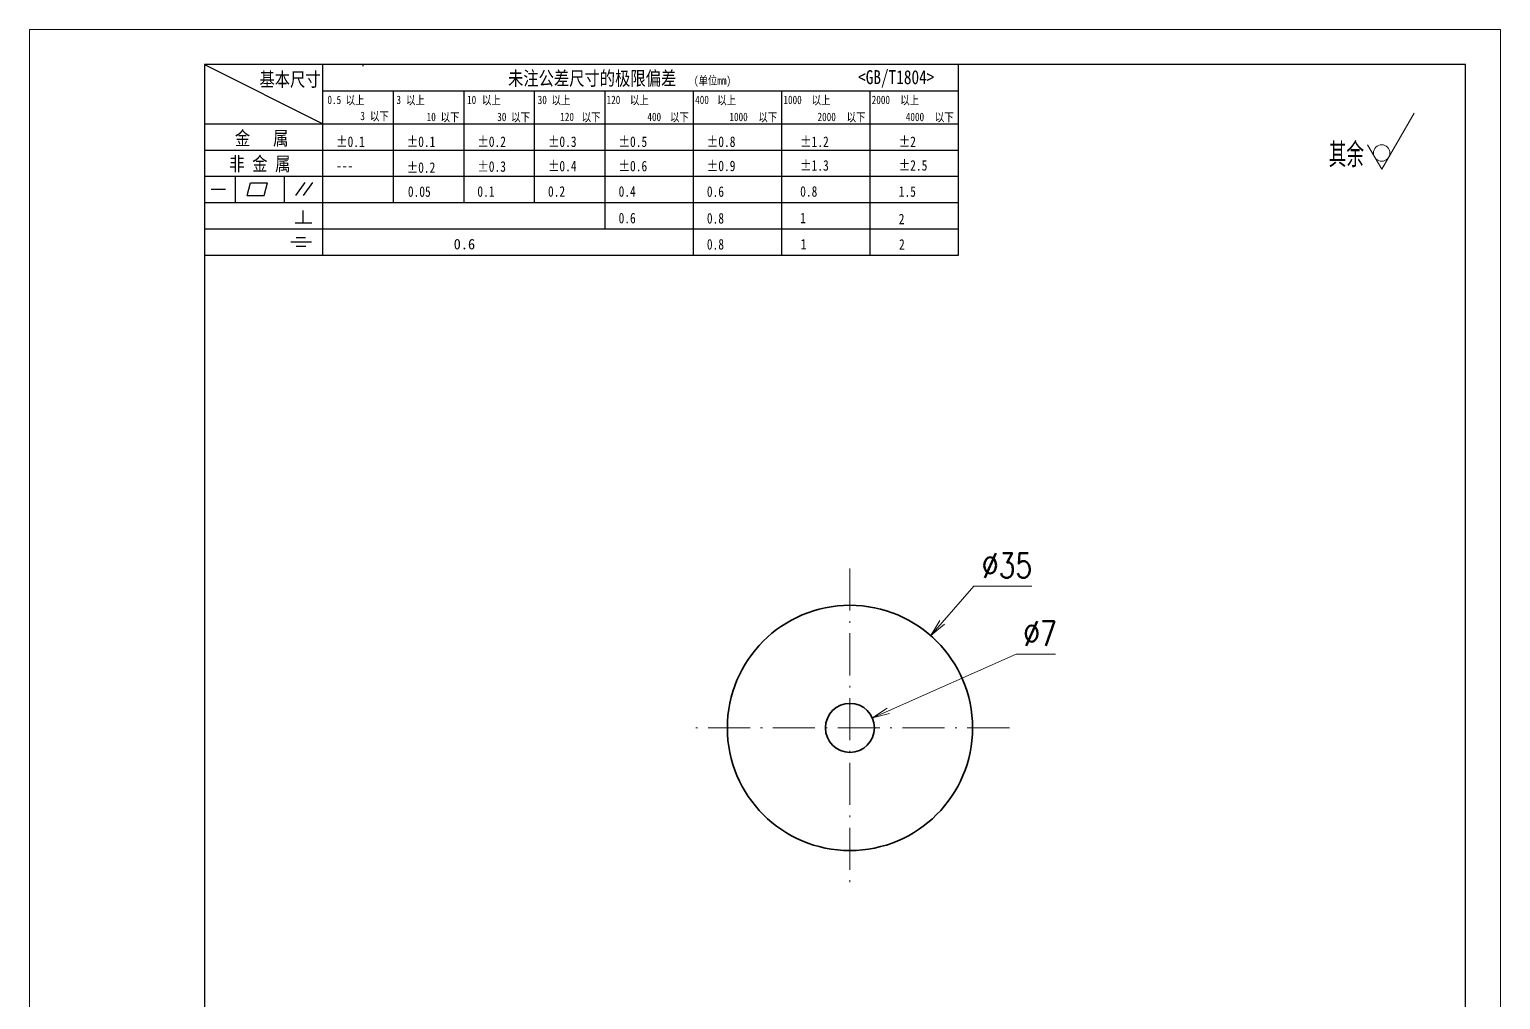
# Model space of a CAD drawing. Header units: millimetres. Extents: x 1333 to 359964, y -52803 to -5704.
# Drawn here: x 174875.5 to 175085.5, y -26243 to -26104.6 of the extents above; entities that cross this region are included whole.
import ezdxf

# ---------------------------------------------------------------- set-up
doc = ezdxf.new("R2010")
doc.units = ezdxf.units.MM
doc.header["$LTSCALE"] = 0.5
for name, pattern in [('AM_ISO08W050x2', [9, 6, -0.75, 1.5, -0.75]), ('DASHDOT', [18.5, 12, -3, 0.5, -3]), ('DOT2', [0.125, 0, -0.125])]:
    doc.linetypes.add(name, pattern=pattern)
for name, color, linetype, lineweight in [('中心线', 2, 'AM_ISO08W050x2', 18), ('图框', 7, 'Continuous', 18), ('标注线', 3, 'Continuous', 18), ('粗实线', 7, 'Continuous', 35)]:
    doc.layers.add(name, color=color, linetype=linetype, lineweight=lineweight)
doc.layers.add('图\\M+19E79\\M+195B6\\M+18E9A', color=7, linetype='Continuous')
doc.layers.add('打印-禁用', color=7, linetype='Continuous', lineweight=15, plot=False)
doc.styles.add('DIM', font='romans.shx', dxfattribs={"width": 0.8, "bigfont": 'bigfont.shx'})
doc.styles.add('国标', font='simfang.ttf', dxfattribs={"width": 0.8})
doc.styles.add('机械长仿宋', font='gbenor.shx', dxfattribs={"height": 1, "bigfont": 'gbcbig.shx'})
doc.dimstyles.new('DEH 1-1$3', dxfattribs={"dimtxt": 3.5, "dimasz": 2.5, "dimexe": 1, "dimexo": 0.625, "dimgap": 1.2, "dimtad": 1, "dimtoh": 1, "dimdsep": 46, "dimtxsty": 'DIM', "dimblk": 'OPEN', "dimcen": 0, "dimclrd": 8, "dimclre": 8, "dimclrt": 2, "dimazin": 2, "dimtfac": 0.5, "dimtofl": 0, "dimtmove": 0, "dimatfit": 3, "dimldrblk": 'OPEN', "dimfxl": 0, "dimtolj": 2, "dimlwd": 18, "dimlwe": 18, "dimarcsym": 0})

# ---------------------------------------------------------------- blocks, each defined once
blk = doc.blocks.new('GZDEH零件A4图框V01版')
at = {"layer": '图\\M+19E79\\M+195B6\\M+18E9A', "linetype": 'Continuous'}
for p, q in [((25, 292), (25, 13.5)), ((205, 292), (25, 292)), ((205, 13.5), (205, 292))]:
    blk.add_line(p, q, dxfattribs=at)
at = {"layer": '图\\M+19E79\\M+195B6\\M+18E9A', "color": 9}
for p, q in [((25, 292), (41.88, 283.54)), ((41.88, 264.79), (41.88, 292)), ((47.66, 291.75), (47.66, 292)), ((132.6, 264.79), (132.6, 292)), ((41.88, 288.22), (132.6, 288.22)), ((51.96, 272.29), (51.96, 288.22)), ((62.04, 272.29), (62.04, 288.22)), ((72.12, 272.29), (72.12, 288.22)), ((82.2, 268.54), (82.2, 288.22)), ((94.8, 264.79), (94.8, 288.22)), ((107.4, 264.79), (107.4, 288.22)), ((120, 264.79), (120, 288.22)), ((25, 283.54), (132.6, 283.54)), ((25, 279.79), (132.6, 279.79)), ((25, 276.04), (132.6, 276.04)), ((29.43, 272.34), (29.43, 276.04)), ((36.42, 272.34), (36.42, 276.04)), ((38.03, 273.3), (39.36, 275.16)), ((39.11, 273.3), (40.45, 275.16)), ((25.94, 274.19), (28, 274.19)), ((31.1, 273.3), (31.58, 275.09)), ((31.1, 273.3), (33.51, 273.3)), ((31.58, 275.09), (33.99, 275.09)), ((33.51, 273.3), (33.99, 275.09)), ((25, 272.29), (132.6, 272.29)), ((39.09, 269.41), (39.09, 271.18)), ((37.93, 269.41), (40.32, 269.41)), ((25, 268.54), (132.6, 268.54)), ((38.08, 267.29), (39.43, 267.29)), ((25, 264.79), (132.6, 264.79)), ((37.3, 266.69), (40.28, 266.69)), ((38.08, 266.09), (39.44, 266.09))]:
    blk.add_line(p, q, dxfattribs=at)
at = {"layer": '打印-禁用', "linetype": 'Continuous'}
for p, q in [((0, 297), (0, 0)), ((210, 297), (0, 297)), ((210, 297), (210, 0))]:
    blk.add_line(p, q, dxfattribs=at)
at = {"layer": '图\\M+19E79\\M+195B6\\M+18E9A', "color": 9, "style": '国标', "width": 0.8}
for s, height, p in [('基本尺寸', 2, (32.84, 288.88)), ('未注公差尺寸的极限偏差', 2, (68.32, 289.02)), ('<GB/T1804>', 2, (118.29, 289.19)), ('30', 1.2, (72.55, 286.35)), ('金   属', 2, (29.33, 280.48)), ('±0.1', 1.5, (43.78, 280.23)), ('±0.1', 1.5, (53.86, 280.23)), ('±0.2', 1.5, (63.94, 280.23)), ('±0.3', 1.5, (74.02, 280.23)), ('±0.5', 1.5, (84.1, 280.23)), ('±0.8', 1.5, (96.7, 280.23)), ('±1.2', 1.5, (110.02, 280.23)), ('±2', 1.5, (124.09, 280.23)), ('非 金 属', 2, (28.53, 276.82)), ('---', 1.5, (43.78, 276.81)), ('±0.2', 1.5, (53.86, 276.54)), ('±0.3', 1.5, (63.94, 276.69)), ('±0.4', 1.5, (74.02, 276.75)), ('±0.6', 1.5, (84.1, 276.75)), ('±0.9', 1.5, (96.7, 276.78)), ('±1.3', 1.5, (110.02, 276.84)), ('±2.5', 1.5, (124.09, 276.85)), ('0.1', 1.5, (63.94, 273.12)), ('0.2', 1.5, (74.02, 273.13)), ('0.4', 1.5, (84.1, 273.13)), ('0.6', 1.5, (96.7, 273.11)), ('0.8', 1.5, (110.02, 273.13)), ('1.5', 1.5, (124.09, 273.12)), ('0.6', 1.5, (84.1, 269.33)), ('0.8', 1.5, (96.7, 269.3)), ('1', 1.5, (110.02, 269.34)), ('2', 1.5, (124.09, 269.2)), ('0.8', 1.5, (96.7, 265.59)), ('1', 1.5, (110.1, 265.6)), ('2', 1.5, (124.13, 265.57))]:
    blk.add_text(s, height=height, dxfattribs=at).set_placement(p)
at = {"layer": '图\\M+19E79\\M+195B6\\M+18E9A', "color": 9, "lineweight": 15, "style": '国标', "width": 0.8}
for s, p in [('0.5', (42.54, 286.35)), ('以上', (45.15, 286.3)), ('3', (52.39, 286.35)), ('以上', (53.76, 286.3)), ('10', (62.47, 286.35)), ('以上', (64.6, 286.3)), ('以上', (74.53, 286.3)), ('120', (82.39, 286.35)), ('以上', (85.72, 286.3)), ('400', (95.03, 286.35)), ('以上', (98.19, 286.3)), ('1000', (107.63, 286.35)), ('以上', (111.67, 286.3)), ('2000', (120.23, 286.35)), ('以上', (124.31, 286.3)), ('3', (47.24, 284.06)), ('以下', (48.61, 284.01)), ('10', (56.7, 283.92)), ('以下', (58.69, 283.87)), ('30', (66.78, 283.92)), ('以下', (68.77, 283.87)), ('120', (75.77, 283.92)), ('以下', (78.85, 283.87)), ('400', (88.21, 283.92)), ('以下', (91.45, 283.87)), ('1000', (99.92, 283.92)), ('以下', (104.05, 283.87)), ('2000', (112.5, 283.92)), ('以下', (116.65, 283.87)), ('4000', (125.1, 283.92)), ('以下', (129.25, 283.87))]:
    blk.add_text(s, height=1.2, dxfattribs=at).set_placement(p)
at = {"layer": '图\\M+19E79\\M+195B6\\M+18E9A', "color": 9, "lineweight": 13, "style": '国标'}
blk.add_text('0.6', height=1.5, dxfattribs=at).set_placement((60.56, 265.61))
at = {"layer": '图\\M+19E79\\M+195B6\\M+18E9A', "color": 9, "lineweight": 15, "insert": (94.85, 290.31), "char_height": 1.2, "width": 8.7957, "attachment_point": 1, "style": '国标'}
blk.add_mtext('(单位mm)', dxfattribs=at)
at = {"layer": '图\\M+19E79\\M+195B6\\M+18E9A', "color": 9, "insert": (54.02, 273.09), "char_height": 1.5, "width": 5.1982, "attachment_point": 7, "style": '国标'}
blk.add_mtext('0.05', dxfattribs=at)
blk = doc.blocks.new('DEH A4')
at = {"layer": '图框'}
blk.add_blockref('GZDEH零件A4图框V01版', (0, 0), dxfattribs=at)
blk = doc.blocks.new('FINISHER_NON')
at = {"layer": '标注线'}
for p, q in [((0, 0), (4.62, 8)), ((-2.02, 3.5), (0, 0))]:
    blk.add_line(p, q, dxfattribs=at)
blk.add_circle((0, 2.33), 1.17, dxfattribs=at)
blk = doc.blocks.new('其余不去材料')
at = {"layer": '标注线'}
blk.add_blockref('FINISHER_NON', (0, 0), dxfattribs=at)
at = {"layer": '标注线', "color": 7, "linetype": 'DOT2', "style": '机械长仿宋'}
blk.add_text('其余', height=3.5, dxfattribs=at).set_placement((-7.56, 0.3))
blk = doc.blocks.new('_Open')
at = {"color": 0, "linetype": 'ByBlock', "lineweight": -2}
for p, q in [((-1, 0.167), (0, 0)), ((-1, -0.167), (0, 0)), ((0, 0), (-1, 0))]:
    blk.add_line(p, q, dxfattribs=at)
blk = doc.blocks.new('*D242')
at = {"layer": 'Defpoints', "color": 0, "transparency": 16777216}
for p in [(175004.16, -26191.05), (174981.12, -26217.4)]:
    blk.add_point(p, dxfattribs=at)
at = {"layer": '标注线', "color": 8, "lineweight": 18, "transparency": 16777216}
for p, q in [((175010.33, -26183.99), (175005.8, -26189.17)), ((175018.6, -26183.99), (175010.33, -26183.99))]:
    blk.add_line(p, q, dxfattribs=at)
at = {"layer": '标注线', "color": 8, "lineweight": 18, "transparency": 16777216, "xscale": 2.5, "yscale": 2.5, "zscale": 2.5, "rotation": 228.8357045876503}
blk.add_blockref('_Open', (175004.16, -26191.05), dxfattribs=at)
at = {"layer": '标注线', "color": 2, "transparency": 16777216, "insert": (175015.06, -26181.04), "char_height": 3.5, "attachment_point": 5, "style": 'DIM'}
blk.add_mtext('\\A2;∅35', dxfattribs=at)
blk = doc.blocks.new('*D243')
at = {"layer": 'Defpoints', "color": 0, "transparency": 16777216}
for p in [(174995.84, -26202.81), (174989.44, -26205.64)]:
    blk.add_point(p, dxfattribs=at)
at = {"layer": '标注线', "color": 8, "lineweight": 18, "transparency": 16777216}
for p, q in [((175016.38, -26193.71), (174998.12, -26201.8)), ((175021.98, -26193.71), (175016.38, -26193.71))]:
    blk.add_line(p, q, dxfattribs=at)
at = {"layer": '标注线', "color": 8, "lineweight": 18, "transparency": 16777216, "xscale": 2.5, "yscale": 2.5, "zscale": 2.5, "rotation": 203.8881592566606}
blk.add_blockref('_Open', (174995.84, -26202.81), dxfattribs=at)
at = {"layer": '标注线', "color": 2, "transparency": 16777216, "insert": (175019.78, -26190.76), "char_height": 3.5, "attachment_point": 5, "style": 'DIM'}
blk.add_mtext('\\A2;∅7', dxfattribs=at)

msp = doc.modelspace()

# ---------------------------------------------------------------- linework, layer by layer
at = {"layer": '中心线', "linetype": 'DASHDOT', "lineweight": 13}
for p, q in [((174992.639, -26181.477), (174992.639, -26226.977)), ((175015.389, -26204.227), (174969.889, -26204.227))]:
    msp.add_line(p, q, dxfattribs=at)
at = {"layer": '粗实线', "lineweight": 35}
for radius in [17.5, 3.5]:
    msp.add_circle((174992.639, -26204.227), radius, dxfattribs=at)

# ---------------------------------------------------------------- block references
at = {"layer": '图框'}
msp.add_blockref('DEH A4', (174875.512, -26401.55), dxfattribs=at)
at = {"layer": '标注线'}
msp.add_blockref('其余不去材料', (175068.541, -26124.514), dxfattribs=at)

# ---------------------------------------------------------------- dimensions: what is measured, and where the dimension line sits
for p1, p2, picture, middle in [((174981.12, -26217.401), (175004.157, -26191.052), '*D242', (175015.063, -26183.993)), ((174989.438, -26205.644), (174995.839, -26202.809), '*D243', (175019.781, -26193.711))]:
    dim = msp.add_diameter_dim_2p(p1=p1, p2=p2, dimstyle='DEH 1-1$3', dxfattribs=at)
    dim.commit()
    dim.dimension.update_dxf_attribs({"geometry": picture, "text_midpoint": middle, "dimtype": 163})

doc.saveas('drawing.dxf')
